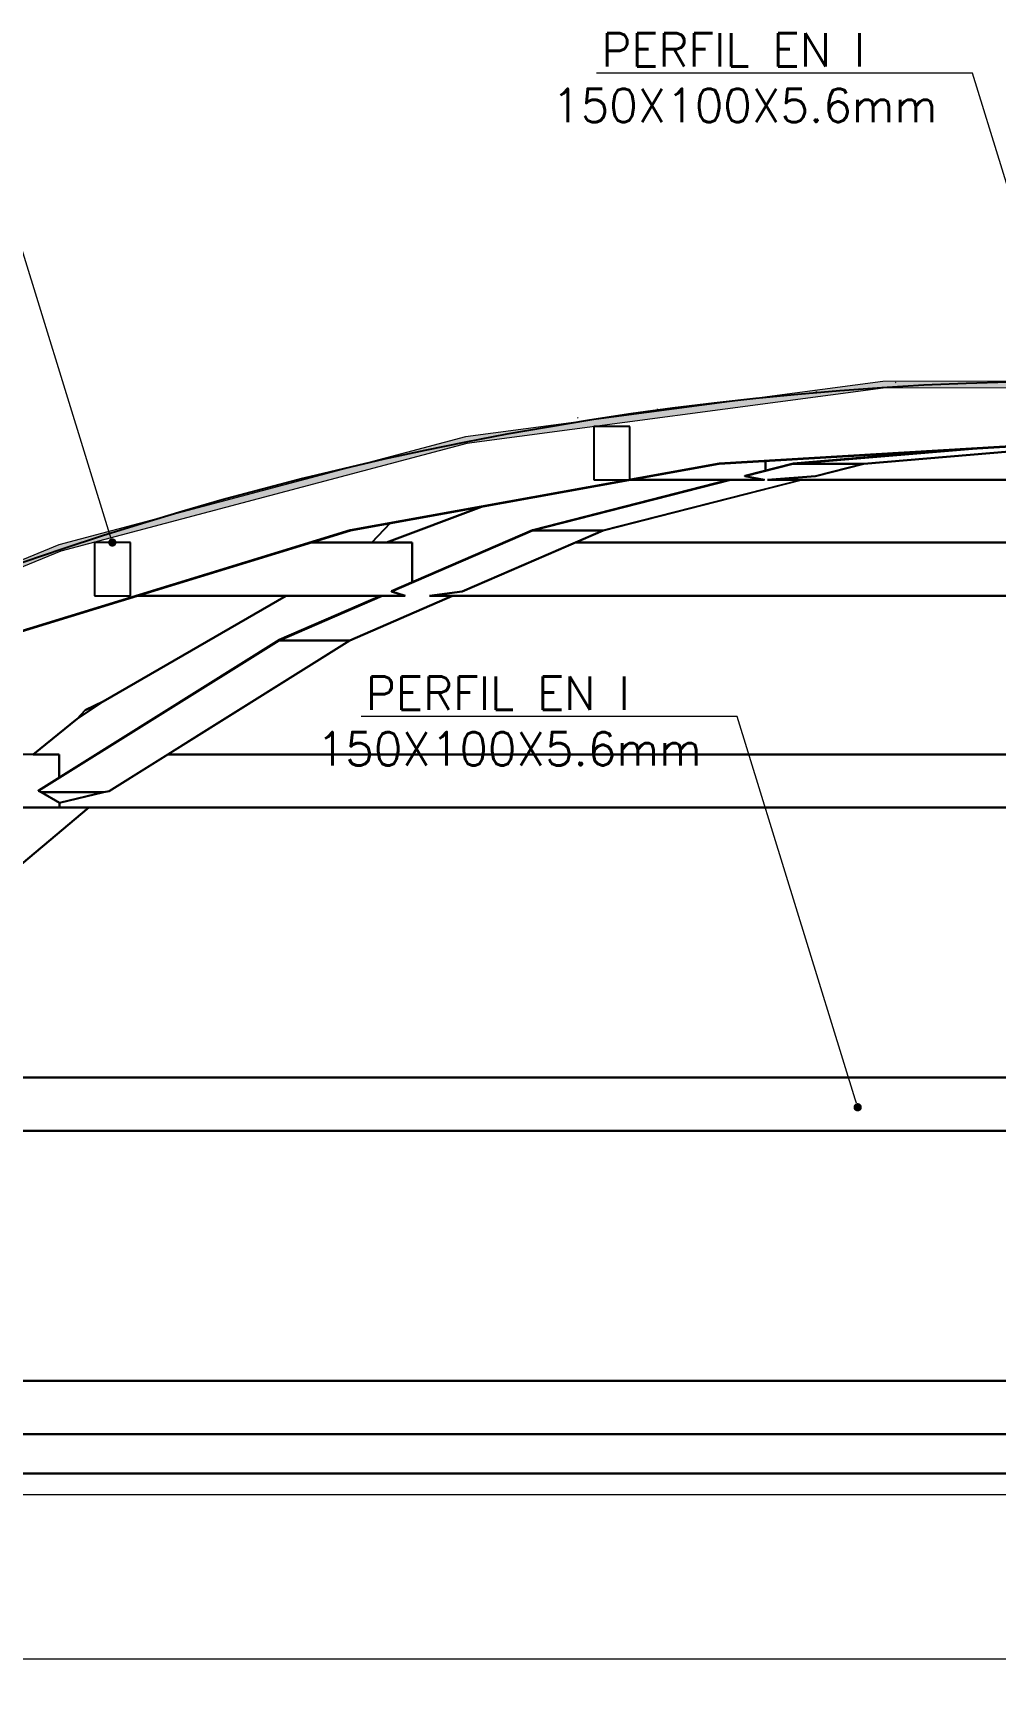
# Model space of a CAD drawing. Header units: metres. Extents: x 173 to 310, y -9 to 45.
# Drawn here: x 278.352 to 279.797, y 5.203 to 7.699 of the extents above; entities that cross this region are included whole.
import ezdxf
from ezdxf import colors
from ezdxf.entities.mleader import LeaderData, LeaderLine
from ezdxf.math import Vec2, Vec3

# ---------------------------------------------------------------- set-up
doc = ezdxf.new("R2010")
doc.units = ezdxf.units.M
doc.header["$MEASUREMENT"] = 0
for name, color, linetype, lineweight, true_color in [('Estructura – Carga_Pluma_Nº__167', 7, 'Continuous', 0, 0x009fd5), ('INT _ Mobiliario_Pluma_Nº__24', 7, 'Continuous', 0, 0x4a4a4a), ('INT _ Mobiliario_Pluma_Nº__90', 7, 'Continuous', 0, 0xc5ff15), ('Structural - Bearing_Pen_No__87', 7, 'Continuous', 20, 0x6a6a6a), ('Structural - Bearing_Pluma_Nº__167', 7, 'Continuous', 0, 0x009fd5), ('Structural - Bearing_Pluma_Nº__21', 7, 'Continuous', 0, 0x2a2a2a)]:
    doc.layers.add(name, color=color, linetype=linetype, lineweight=lineweight, true_color=true_color)
doc.layers.add('INT _ Mobiliario_Pluma_Nº__2', color=8, linetype='Continuous', lineweight=5)
doc.layers.add('Structural - Bearing_Pluma_Nº__87', color=62, linetype='Continuous', lineweight=0)
doc.styles.add('01COTAS', font='romans.shx')
doc.dimstyles.new('detalles menores', dxfattribs={"dimtxt": 0.025, "dimasz": 0.07, "dimexe": 0.03, "dimexo": 0.0215, "dimgap": 0.025, "dimtad": 2, "dimtih": 1, "dimtoh": 1, "dimzin": 1, "dimdsep": 46, "dimtxsty": 'Standard', "dimblk": 'DOTSMALL', "dimcen": 0, "dimdle": 0.0175, "dimclrd": 10, "dimclre": 10, "dimclrt": 3, "dimazin": 0, "dimtfac": 1, "dimtix": 1, "dimtmove": 0, "dimatfit": 2, "dimldrblk": 'OBLIQUE', "dimfxl": 1, "dimlwd": 5, "dimlwe": 5, "dimarcsym": 0})

# ---------------------------------------------------------------- blocks, each defined once
blk = doc.blocks.new('_DOT')
at = {"color": 0, "linetype": 'ByBlock', "lineweight": -2}
blk.add_line((-0.5, 0), (-1, 0), dxfattribs=at)
at = {"color": 0, "linetype": 'ByBlock', "const_width": 0.5}
blk.add_lwpolyline([(-0.25, 0, 1), (0.25, 0, 1)], format="xyb", close=True, dxfattribs=at)
blk = doc.blocks.new('_DOTSMALL')
at = {"color": 0, "linetype": 'ByBlock', "const_width": 0.5}
blk.add_lwpolyline([(-0.0625, 0, 1), (0.0625, 0, 1)], format="xyb", close=True, dxfattribs=at)
blk = doc.blocks.new('*D77')
at = {"color": 10, "lineweight": 5, "transparency": 16777216}
for p, q in [((276.4439, 5.5136), (276.4439, 5.2271)), ((283.4436, 5.514), (283.4436, 5.2271)), ((276.4264, 5.2571), (283.4611, 5.2571))]:
    blk.add_line(p, q, dxfattribs=at)
at = {"layer": 'Defpoints', "color": 0, "transparency": 16777216}
for p in [(276.4439, 5.5351), (283.4436, 5.5355), (283.4436, 5.2571)]:
    blk.add_point(p, dxfattribs=at)
at = {"color": 10, "lineweight": 5, "transparency": 16777216, "xscale": 0.07, "yscale": 0.07, "zscale": 0.07, "rotation": 180}
blk.add_blockref('_DOTSMALL', (276.4439, 5.2571), dxfattribs=at)
at = {"color": 10, "lineweight": 5, "transparency": 16777216, "xscale": 0.07, "yscale": 0.07, "zscale": 0.07}
blk.add_blockref('_DOTSMALL', (283.4436, 5.2571), dxfattribs=at)
at = {"color": 3, "transparency": 16777216, "insert": (279.9437, 5.2196), "char_height": 0.025, "attachment_point": 5}
blk.add_mtext('7.00', dxfattribs=at)
blk = doc.blocks.new('_Oblique')
at = {"color": 0, "linetype": 'ByBlock', "lineweight": -2}
blk.add_line((-0.5, -0.5), (0.5, 0.5), dxfattribs=at)

msp = doc.modelspace()

# ---------------------------------------------------------------- hatches: boundary and pattern name
at = {"layer": 'Estructura – Carga_Pluma_Nº__167', "linetype": 'Continuous', "lineweight": 0, "true_color": 0x009fd5}
msp.add_hatch(color=142, dxfattribs=at).paths.add_polyline_path([(283.5161, 5.6013), (283.5238, 5.6083), (283.1363, 5.9997), (282.6311, 6.3794), (282.0816, 6.6913), (281.4966, 6.9303), (280.8859, 7.0926), (280.2595, 7.1755), (279.9436, 7.1766), (279.6276, 7.1755), (279.0012, 7.0926), (278.3905, 6.9303), (277.8056, 6.6913), (277.256, 6.3794), (276.7509, 5.9997), (276.3633, 5.6083), (276.371, 5.6013), (276.7577, 5.9919), (277.2616, 6.3708), (277.81, 6.6821), (278.3937, 6.9207), (279.0031, 7.0828), (279.6283, 7.1655), (279.9436, 7.1666), (280.2588, 7.1655), (280.884, 7.0828), (281.4934, 6.9207), (282.0771, 6.6821), (282.6255, 6.3708), (283.1294, 5.9919)])

# ---------------------------------------------------------------- linework, layer by layer
for p, q in [((279.2477, 7.108), (279.1936, 7.108)), ((279.1936, 7.108), (279.1936, 7.028)), ((279.2477, 7.028), (279.2477, 7.108)), ((279.9436, 7.0861), (279.3818, 7.0526)), ((279.3818, 7.0526), (279.9436, 7.0861)), ((279.3819, 7.052), (279.9436, 7.0855)), ((279.7345, 7.073), (279.4514, 7.0561)), ((279.7345, 7.073), (279.4932, 7.0526)), ((279.4932, 7.0526), (279.7345, 7.073)), ((279.7624, 7.0747), (279.4933, 7.052)), ((279.4933, 7.052), (279.7624, 7.0747)), ((279.8685, 7.0747), (279.5993, 7.052)), ((279.5993, 7.052), (279.8685, 7.0747)), ((279.7624, 7.0747), (279.7345, 7.073)), ((279.9428, 7.0854), (279.7624, 7.0747)), ((279.3818, 7.0526), (278.828, 6.9526)), ((278.828, 6.9526), (279.3818, 7.0526)), ((278.8282, 6.952), (279.3819, 7.052)), ((279.3819, 7.052), (279.2491, 7.028)), ((279.4514, 7.0561), (279.3819, 7.052)), ((279.4932, 7.0526), (279.4205, 7.0341)), ((279.4933, 7.052), (279.4205, 7.0334)), ((279.4205, 7.0334), (279.4933, 7.052)), ((279.4205, 7.0341), (279.4514, 7.042)), ((279.4514, 7.042), (279.4514, 7.0561)), ((279.4514, 7.0561), (279.4514, 7.042)), ((279.4514, 7.042), (279.4932, 7.0526)), ((279.4933, 7.052), (279.5993, 7.052)), ((279.5993, 7.052), (279.4933, 7.052)), ((279.5993, 7.052), (279.5266, 7.0334)), ((279.5266, 7.0334), (279.5993, 7.052)), ((279.2491, 7.028), (279.0251, 6.9875)), ((279.3967, 7.028), (279.1016, 6.9526)), ((279.1016, 6.9526), (279.3967, 7.028)), ((279.3994, 7.028), (279.1017, 6.952)), ((279.1017, 6.952), (279.3994, 7.028)), ((279.1936, 7.028), (279.2477, 7.028)), ((279.2077, 6.952), (279.5054, 7.028)), ((279.5045, 7.0277), (279.2077, 6.952)), ((279.2491, 7.028), (279.4503, 7.028)), ((279.3967, 7.028), (279.2491, 7.028)), ((279.3994, 7.028), (279.3967, 7.028)), ((279.4503, 7.028), (279.3994, 7.028)), ((279.4205, 7.0334), (279.4205, 7.0341)), ((279.4205, 7.0341), (279.4205, 7.0334)), ((279.4503, 7.028), (279.4205, 7.0334)), ((279.4205, 7.0334), (279.4503, 7.028)), ((279.5266, 7.0334), (279.4544, 7.028)), ((279.4544, 7.028), (279.5266, 7.0334)), ((279.4544, 7.028), (279.9408, 7.028)), ((279.5054, 7.028), (279.4544, 7.028)), ((279.5054, 7.028), (279.5045, 7.0277)), ((279.8684, 7.028), (279.5054, 7.028)), ((279.0251, 6.9875), (278.8826, 6.9339)), ((278.8826, 6.9339), (279.0251, 6.9875)), ((279.0251, 6.9875), (278.888, 6.9628)), ((278.828, 6.9526), (278.29, 6.7875)), ((278.29, 6.7875), (278.828, 6.9526)), ((278.2903, 6.7869), (278.8282, 6.952)), ((278.8282, 6.952), (278.7694, 6.9339)), ((278.888, 6.9628), (278.8282, 6.952)), ((278.888, 6.9628), (278.8603, 6.9339)), ((278.8603, 6.9339), (278.888, 6.9628)), ((279.1016, 6.9526), (278.8902, 6.8609)), ((279.1017, 6.952), (278.8902, 6.8602)), ((278.8902, 6.8602), (279.1017, 6.952)), ((278.9212, 6.8743), (279.1016, 6.9526)), ((278.9962, 6.8602), (279.2077, 6.952)), ((279.1017, 6.952), (279.2077, 6.952)), ((279.2077, 6.952), (279.1017, 6.952)), ((279.2077, 6.952), (279.1662, 6.9339)), ((278.4979, 6.9339), (278.4438, 6.9339)), ((278.4438, 6.9339), (278.4438, 6.8539)), ((278.4979, 6.8539), (278.4979, 6.9339)), ((278.7694, 6.9339), (278.5088, 6.8539)), ((278.9212, 6.9339), (278.7694, 6.9339)), ((278.7694, 6.9339), (278.8603, 6.9339)), ((278.8603, 6.9339), (278.8826, 6.9339)), ((278.8826, 6.9339), (278.9212, 6.9339)), ((278.9212, 6.8743), (278.9212, 6.9339)), ((278.9212, 6.9339), (278.9212, 6.8743)), ((279.1662, 6.9339), (278.9962, 6.8602)), ((279.8683, 6.9339), (279.1662, 6.9339)), ((279.1662, 6.9339), (279.8683, 6.9339)), ((278.8902, 6.8609), (278.9212, 6.8743)), ((278.5088, 6.8539), (278.4104, 6.8238)), ((278.4438, 6.8539), (278.4979, 6.8539)), ((278.7319, 6.8539), (278.4571, 6.6951)), ((278.4571, 6.6951), (278.7319, 6.8539)), ((278.5088, 6.8539), (278.9107, 6.8539)), ((278.7319, 6.8539), (278.5088, 6.8539)), ((278.8741, 6.8539), (278.7211, 6.7875)), ((278.7211, 6.7875), (278.8741, 6.8539)), ((278.8758, 6.8539), (278.7213, 6.7869)), ((278.7213, 6.7869), (278.8758, 6.8539)), ((278.8741, 6.8539), (278.7319, 6.8539)), ((278.8273, 6.7869), (278.9818, 6.8539)), ((278.9818, 6.8539), (278.8273, 6.7869)), ((278.8758, 6.8539), (278.8741, 6.8539)), ((278.9107, 6.8539), (278.8758, 6.8539)), ((278.8902, 6.8602), (278.8902, 6.8609)), ((278.8902, 6.8609), (278.8902, 6.8602)), ((278.9107, 6.8539), (278.8902, 6.8602)), ((278.8902, 6.8602), (278.9107, 6.8539)), ((278.9962, 6.8602), (278.9473, 6.8539)), ((278.9473, 6.8539), (278.9962, 6.8602)), ((278.9473, 6.8539), (279.9177, 6.8539)), ((278.9818, 6.8539), (278.9473, 6.8539)), ((279.1544, 6.8539), (278.9818, 6.8539)), ((279.8682, 6.8539), (279.1544, 6.8539)), ((278.4104, 6.8238), (278.2903, 6.7869)), ((278.7211, 6.7875), (278.36, 6.5614)), ((278.7213, 6.7869), (278.36, 6.5607)), ((278.36, 6.5607), (278.7213, 6.7869)), ((278.3909, 6.5808), (278.7211, 6.7875)), ((278.4658, 6.5605), (278.8273, 6.7869)), ((278.8273, 6.7869), (278.66, 6.6821)), ((278.7213, 6.7869), (278.8273, 6.7869)), ((278.8273, 6.7869), (278.7213, 6.7869)), ((278.4181, 6.6688), (278.4571, 6.6951)), ((278.4571, 6.6951), (278.4181, 6.6688)), ((278.4571, 6.6951), (278.4302, 6.6821)), ((278.4345, 6.6842), (278.4571, 6.6951)), ((278.4181, 6.6688), (278.352, 6.6157)), ((278.352, 6.6157), (278.4181, 6.6688)), ((278.4302, 6.6821), (278.4181, 6.6688)), ((278.4181, 6.6688), (278.4302, 6.6821)), ((278.4302, 6.6821), (278.4345, 6.6842)), ((278.66, 6.6821), (278.6042, 6.6472)), ((278.6042, 6.6472), (278.554, 6.6157)), ((278.3909, 6.6157), (277.9038, 6.6157)), ((278.352, 6.6157), (278.3909, 6.6157)), ((278.3909, 6.5808), (278.3909, 6.6157)), ((278.3909, 6.6157), (278.3909, 6.5808)), ((278.554, 6.6157), (278.4658, 6.5605)), ((279.868, 6.6157), (278.554, 6.6157)), ((278.554, 6.6157), (278.7565, 6.6157)), ((278.7565, 6.6157), (279.868, 6.6157)), ((278.36, 6.5614), (278.3909, 6.5808)), ((278.36, 6.5607), (278.36, 6.5614)), ((278.36, 6.5614), (278.36, 6.5607)), ((278.3637, 6.559), (278.36, 6.5607)), ((278.36, 6.5607), (278.3637, 6.559)), ((278.3913, 6.5427), (278.3637, 6.559)), ((278.3637, 6.559), (278.4578, 6.559)), ((278.4578, 6.559), (278.3637, 6.559)), ((278.3637, 6.559), (278.3913, 6.5427)), ((278.4578, 6.559), (278.3913, 6.5427)), ((278.3913, 6.5427), (278.4578, 6.559)), ((278.3913, 6.5427), (278.3913, 6.5357)), ((278.3913, 6.5357), (278.3913, 6.5427)), ((278.4658, 6.5605), (278.4578, 6.559)), ((278.4578, 6.559), (278.4658, 6.5605)), ((277.7481, 6.5357), (278.3913, 6.5357)), ((278.1213, 6.2717), (278.4357, 6.5357)), ((278.4357, 6.5357), (278.2393, 6.3708)), ((278.4357, 6.5357), (278.3296, 6.5357)), ((278.3913, 6.5357), (279.944, 6.5357)), ((279.1442, 6.5357), (278.4357, 6.5357)), ((279.868, 6.5357), (279.1442, 6.5357)), ((279.8678, 6.1304), (277.9913, 6.1304)), ((277.9913, 6.1304), (279.2501, 6.1304)), ((279.2501, 6.1304), (279.8678, 6.1304)), ((277.8754, 6.0504), (279.9289, 6.0504)), ((279.6506, 6.0504), (277.9176, 6.0504)), ((279.8678, 6.0504), (279.6506, 6.0504)), ((279.8677, 5.6746), (277.6218, 5.6746)), ((277.6218, 5.6746), (279.2335, 5.6746)), ((279.2335, 5.6746), (279.8677, 5.6746)), ((277.5216, 5.5946), (279.9282, 5.5946)), ((279.6224, 5.5946), (277.564, 5.5946)), ((279.8677, 5.5946), (279.6224, 5.5946)), ((277.5387, 5.5355), (279.8417, 5.5355)), ((278.3896, 5.5355), (278.237, 5.5355)), ((278.5472, 5.5355), (278.3896, 5.5355)), ((278.7093, 5.5355), (278.5472, 5.5355)), ((278.8753, 5.5355), (278.7093, 5.5355)), ((279.0447, 5.5355), (278.8753, 5.5355)), ((279.217, 5.5355), (279.0447, 5.5355)), ((279.3917, 5.5355), (279.217, 5.5355)), ((279.5681, 5.5355), (279.3917, 5.5355)), ((279.7457, 5.5355), (279.5681, 5.5355)), ((279.9239, 5.5355), (279.7457, 5.5355))]:
    msp.add_line(p, q)
msp.add_arc((279.9436, 2.3058), 4.8708, 42.6893, 137.3107)
at = {"layer": 'Estructura – Carga_Pluma_Nº__167', "color": 142, "linetype": 'Continuous', "lineweight": 0, "true_color": 0x009fd5}
for p, q in [((279.6276, 7.1755), (279.0012, 7.0926)), ((279.6283, 7.1655), (279.0031, 7.0828)), ((279.9436, 7.1766), (279.6276, 7.1755)), ((279.9436, 7.1666), (279.6283, 7.1655)), ((279.0012, 7.0926), (278.3905, 6.9303)), ((279.0031, 7.0828), (278.3937, 6.9207)), ((278.3905, 6.9303), (277.8056, 6.6913)), ((278.3937, 6.9207), (277.81, 6.6821))]:
    msp.add_line(p, q, dxfattribs=at)
at = {"layer": 'INT _ Mobiliario_Pluma_Nº__2', "color": 8, "linetype": 'Continuous', "lineweight": 5}
for p, q in [((279.647, 7.1741), (279.6477, 7.1749)), ((279.5276, 7.1608), (279.5283, 7.1616)), ((279.1694, 7.1208), (279.1702, 7.1216)), ((279.2888, 7.1341), (279.2896, 7.1349)), ((278.8993, 7.0628), (278.9002, 7.0637)), ((279.7594, 7.0745), (279.7602, 7.0752)), ((279.4211, 7.0543), (279.4218, 7.055)), ((279.5339, 7.061), (279.5346, 7.0618)), ((278.7622, 7.0318), (278.7631, 7.0327)), ((279.168, 7.0133), (279.1688, 7.0142)), ((279.0385, 6.99), (279.0394, 6.9908)), ((278.4639, 6.9457), (278.465, 6.9468)), ((278.7708, 6.9344), (278.7718, 6.9354)), ((278.6177, 6.8874), (278.6188, 6.8884))]:
    msp.add_line(p, q, dxfattribs=at)
at = {"layer": 'INT _ Mobiliario_Pluma_Nº__24', "color": 251, "linetype": 'Continuous', "lineweight": 0, "true_color": 0x4a4a4a}
for p, q in [((279.9436, 7.0855), (279.3819, 7.052)), ((279.3819, 7.052), (278.8282, 6.952)), ((278.8282, 6.952), (278.2903, 6.7869))]:
    msp.add_line(p, q, dxfattribs=at)
at = {"layer": 'INT _ Mobiliario_Pluma_Nº__90', "color": 60, "linetype": 'Continuous', "lineweight": 0, "true_color": 0xc5ff15}
for p, q in [((279.4932, 7.0526), (279.7345, 7.073)), ((279.7624, 7.0747), (279.4933, 7.052)), ((279.8685, 7.0747), (279.5993, 7.052)), ((279.4205, 7.0341), (279.4932, 7.0526)), ((279.4933, 7.052), (279.4205, 7.0334)), ((279.5993, 7.052), (279.5266, 7.0334)), ((279.1016, 6.9526), (279.3967, 7.028)), ((279.3994, 7.028), (279.1017, 6.952)), ((279.5054, 7.028), (279.2077, 6.952)), ((278.8902, 6.8609), (279.1016, 6.9526)), ((279.1017, 6.952), (278.8902, 6.8602)), ((279.2077, 6.952), (278.9962, 6.8602)), ((278.7211, 6.7875), (278.8741, 6.8539)), ((278.8758, 6.8539), (278.7213, 6.7869)), ((278.9818, 6.8539), (278.8273, 6.7869)), ((278.36, 6.5614), (278.7211, 6.7875)), ((278.7213, 6.7869), (278.36, 6.5607)), ((278.8273, 6.7869), (278.4658, 6.5605)), ((278.4181, 6.6688), (278.4571, 6.6951)), ((278.4357, 6.5357), (278.1213, 6.2717))]:
    msp.add_line(p, q, dxfattribs=at)
at = {"layer": 'Structural - Bearing_Pen_No__87', "color": 251, "linetype": 'Continuous', "lineweight": 20, "true_color": 0x6a6a6a}
msp.add_line((283.1365, 5.5035), (276.7428, 5.5035), dxfattribs=at)
at = {"layer": 'Structural - Bearing_Pluma_Nº__167', "color": 142, "linetype": 'Continuous', "lineweight": 0, "true_color": 0x009fd5}
for p, q in [((279.2491, 7.028), (279.4503, 7.028)), ((279.4544, 7.028), (279.9408, 7.028)), ((278.7694, 6.9339), (278.9212, 6.9339)), ((279.1662, 6.9339), (279.8683, 6.9339)), ((278.5088, 6.8539), (278.9107, 6.8539)), ((278.9473, 6.8539), (279.9177, 6.8539)), ((277.9038, 6.6157), (278.3909, 6.6157)), ((278.554, 6.6157), (279.868, 6.6157)), ((278.3913, 6.5357), (278.3913, 6.5427)), ((277.7481, 6.5357), (278.3913, 6.5357)), ((278.3913, 6.5357), (279.944, 6.5357)), ((277.9913, 6.1304), (279.8678, 6.1304)), ((277.8754, 6.0504), (279.9289, 6.0504)), ((277.6218, 5.6746), (279.8677, 5.6746)), ((277.5216, 5.5946), (279.9282, 5.5946))]:
    msp.add_line(p, q, dxfattribs=at)
at = {"layer": 'Structural - Bearing_Pluma_Nº__21', "color": 0, "linetype": 'Continuous', "lineweight": 0}
for p, q in [((279.1936, 7.108), (279.1936, 7.028)), ((279.2477, 7.108), (279.1936, 7.108)), ((279.2477, 7.108), (279.2477, 7.028)), ((279.2477, 7.028), (279.1936, 7.028)), ((278.4438, 6.9339), (278.4438, 6.8539)), ((278.4979, 6.9339), (278.4438, 6.9339)), ((278.4979, 6.9339), (278.4979, 6.8539)), ((278.4979, 6.8539), (278.4438, 6.8539))]:
    msp.add_line(p, q, dxfattribs=at)
at = {"layer": 'Structural - Bearing_Pluma_Nº__87', "linetype": 'Continuous', "lineweight": 0}
for p, q in [((278.3896, 5.5355), (278.237, 5.5355)), ((278.5472, 5.5355), (278.3896, 5.5355)), ((278.7093, 5.5355), (278.5472, 5.5355)), ((278.8753, 5.5355), (278.7093, 5.5355)), ((279.0447, 5.5355), (278.8753, 5.5355)), ((279.217, 5.5355), (279.0447, 5.5355)), ((279.3917, 5.5355), (279.217, 5.5355)), ((279.5681, 5.5355), (279.3917, 5.5355)), ((279.7457, 5.5355), (279.5681, 5.5355)), ((279.9239, 5.5355), (279.7457, 5.5355))]:
    msp.add_line(p, q, dxfattribs=at)

# ---------------------------------------------------------------- dimensions: what is measured, and where the dimension line sits
dim = msp.add_linear_dim(base=(283.4436, 5.2571), p1=(276.4439, 5.5351), p2=(283.4436, 5.5355), dimstyle='detalles menores')
dim.commit()
dim.dimension.update_dxf_attribs({"geometry": '*D77', "text_midpoint": (279.9437, 5.2196)})

# ---------------------------------------------------------------- leaders
at = {"ltscale": 650}
ml = msp.add_multileader_mtext('Standard', dxfattribs=at)
ml.set_content('PERFIL EN I\\P 150X100X5.6mm', color=256, style='01COTAS')
ml.set_leader_properties(color=1, lineweight=9)
ml.set_arrow_properties(name='DOT')
ml.build(insert=Vec2(0, 0))
ml.multileader.update_dxf_attribs({"text_left_attachment_type": 6, "text_right_attachment_type": 6, "dogleg_length": 0.0685, "arrow_head_size": 0.0125})
ctx = ml.context
ctx.base_point, ctx.char_height, ctx.arrow_head_size, ctx.landing_gap_size, ctx.plane_origin = Vec3(279.0614, 7.6388), 0.05, 0.0125, 0.00025, Vec3(279.3143, 8.4135)
ctx.left_attachment, ctx.right_attachment, ctx.text_align_type = 6, 6, 1
notes = []
notes.append((ctx, [(1, (1, 1, 0), (279.7623, 7.6388), (-1, 0), 0.0171, [(1, [(279.9434, 7.052)], 0, [])])]))
ctx.mtext.insert, ctx.mtext.width, ctx.mtext.alignment, ctx.mtext.flow_direction = Vec3(279.4033, 7.6988), 0.806958, 2, 5
ml = msp.add_multileader_mtext('Standard', dxfattribs=at)
ml.set_content('PERFIL EN I\\P 150X100X5.6mm', color=256, style='01COTAS')
ml.set_leader_properties(color=1, lineweight=9)
ml.set_arrow_properties(name='DOT')
ml.build(insert=Vec2(0, 0))
ml.multileader.update_dxf_attribs({"text_left_attachment_type": 6, "text_right_attachment_type": 6, "dogleg_length": 0.0685, "arrow_head_size": 0.0125})
ctx = ml.context
ctx.base_point, ctx.char_height, ctx.arrow_head_size, ctx.landing_gap_size, ctx.plane_origin = Vec3(277.5888, 7.5208), 0.05, 0.0125, 0.00025, Vec3(277.8417, 8.2955)
ctx.left_attachment, ctx.right_attachment, ctx.text_align_type = 6, 6, 1
notes.append((ctx, [(1, (1, 1, 0), (278.2898, 7.5208), (-1, 0), 0.0171, [(1, [(278.4708, 6.9339)], 0, [])])]))
ctx.mtext.insert, ctx.mtext.width, ctx.mtext.alignment, ctx.mtext.flow_direction = Vec3(277.9307, 7.5808), 0.806958, 2, 5
ml = msp.add_multileader_mtext('Standard', dxfattribs=at)
ml.set_content('PERFIL EN I\\P 150X100X5.6mm', color=256, style='01COTAS')
ml.set_leader_properties(color=1, lineweight=9)
ml.set_arrow_properties(name='DOT')
ml.build(insert=Vec2(0, 0))
ml.multileader.update_dxf_attribs({"text_left_attachment_type": 6, "text_right_attachment_type": 6, "dogleg_length": 0.0685, "arrow_head_size": 0.0125})
ctx = ml.context
ctx.base_point, ctx.char_height, ctx.arrow_head_size, ctx.landing_gap_size, ctx.plane_origin = Vec3(278.7079, 6.6724), 0.05, 0.0125, 0.00025, Vec3(278.9608, 7.4471)
ctx.left_attachment, ctx.right_attachment, ctx.text_align_type = 6, 6, 1
notes.append((ctx, [(1, (1, 1, 0), (279.4089, 6.6724), (-1, 0), 0.0171, [(1, [(279.59, 6.0856)], 0, [])])]))
ctx.mtext.insert, ctx.mtext.width, ctx.mtext.alignment, ctx.mtext.flow_direction = Vec3(279.0498, 6.7324), 0.806958, 2, 5
for ctx, leaders in notes:
    for number, flags, end, landing, length, lines in leaders:
        leader = LeaderData()
        leader.index, (leader.has_last_leader_line, leader.has_dogleg_vector, leader.attachment_direction) = number, flags
        leader.last_leader_point, leader.dogleg_vector, leader.dogleg_length = Vec3(end), Vec3(landing), length
        for number, points, colour, breaks in lines:
            line = LeaderLine()
            line.index, line.vertices, line.color, line.breaks = number, Vec3.list(points), colors.encode_raw_color(colour), breaks
            leader.lines.append(line)
        ctx.leaders.append(leader)

doc.saveas('drawing.dxf')
